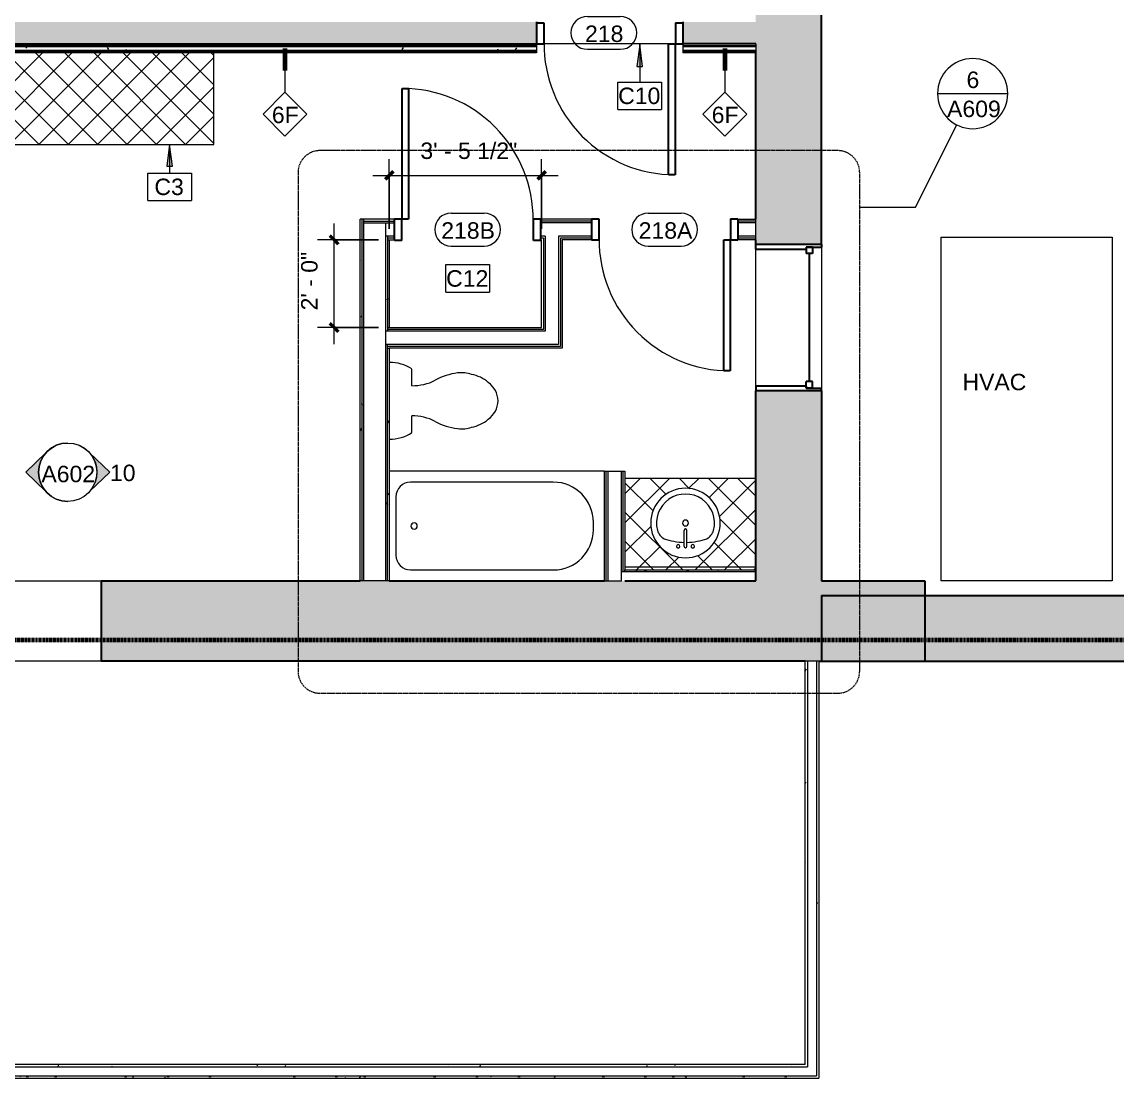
# Model space of a CAD drawing. Header units: inches. Extents: x -1176 to 1507, y -2587 to 978.
# Drawn here: x -972.7 to -673.2, y -1398.2 to -1109.3 of the extents above; entities that cross this region are included whole.
import ezdxf

# ---------------------------------------------------------------- set-up
doc = ezdxf.new("R2010")
doc.units = ezdxf.units.IN
doc.header["$MEASUREMENT"] = 0
doc.linetypes.add('Dash', pattern=[0.25, 0.125, -0.125])
doc.linetypes.add('Dash Dot 3_16_', pattern=[0.3125, 0.1875, -0.0625, 0, -0.0625])
for name, color, linetype, lineweight in [('A-ANNO-DIMS', 211, 'Continuous', 9), ('A-ANNO-DIMS-48', 211, 'Continuous', 9), ('A-ANNO-KEYN', 231, 'Continuous', 9), ('A-ANNO-MATC', 214, 'Dash', 140), ('A-ANNO-SYMB', 150, 'Continuous', 9), ('A-DETL', 90, 'Continuous', 9), ('A-DOOR', 31, 'Continuous', 18), ('A-DOOR-FRAM', 31, 'Continuous', 30), ('A-DOOR-IDEN', 31, 'Continuous', 9), ('A-FLOR', 192, 'Continuous', 18), ('A-GLAZ', 151, 'Continuous', 18), ('A-WALL', 113, 'Continuous', 18), ('A-WALL-IDEN', 211, 'Continuous', 9), ('A-WALL-PATT', 111, 'Continuous', 18), ('G-ANNO-SYMB', 111, 'Continuous', 9), ('G-ANNO-TEXT', 231, 'Continuous', 9), ('I-WALL', 2, 'Continuous', 18), ('P-SANR-FIXT', 6, 'Continuous', 9), ('Q-CASE', 31, 'Continuous', 9)]:
    doc.layers.add(name, color=color, linetype=linetype, lineweight=lineweight)
doc.styles.add('Arial', font='arial.ttf', dxfattribs={"height": 4.5})
doc.styles.add('Swis721 Lt BT', font='swissl.ttf', dxfattribs={"height": 4.5})
doc.dimstyles.new('OTJ_-_3_32__Linear__1_2__Tolerance_1', dxfattribs={"dimscale": 12, "dimtxt": 4.748918, "dimasz": 0.1875, "dimexe": 0.375, "dimexo": 0.25, "dimgap": 0.25, "dimtad": 1, "dimdec": 1, "dimrnd": 0.5, "dimzin": 3, "dimdsep": 46, "dimlunit": 4, "dimtxsty": 'Swis721 Lt BT', "dimblk1": 'OBLIQUE', "dimblk2": 'OBLIQUE', "dimsah": 1, "dimcen": 0.09, "dimdle": 0.375, "dimazin": 0, "dimtfac": 1, "dimtdec": 4, "dimtix": 1, "dimtmove": 0, "dimatfit": 3, "dimfxl": 1, "dimtvp": 1, "dimfrac": 2, "dimtolj": 1, "dimtzin": 0, "dimarcsym": 2})
pattern_1 = [(0, (0, 0), (15.36, 3.84), [0.634, -10.886, 0.634, -10.886, -61.44]), (0, (0, 0), (15.36, 3.84), [-23.04, 0.634, -22.406, 0.634, -10.886, -26.88]), (0, (0, 0), (15.36, 3.84), [-57.6, 0.634, -7.046, 0.634, -18.566]), (120, (5.76, 1.92), (-11.0055376, 11.38215), [0.634, -10.886, 0.634, -10.886, -61.44]), (120, (5.76, 1.92), (-11.0055376, 11.38215), [-23.04, 0.634, -22.406, 0.634, -10.886, -26.88]), (120, (5.76, 1.92), (-11.0055376, 11.38215), [-57.6, 0.634, -7.046, 0.634, -18.566]), (240, (7.68, 9.6), (-4.3544624, -15.22215), [0.634, -10.886, 0.634, -10.886, -61.44]), (240, (7.68, 9.6), (-4.3544624, -15.22215), [-23.04, 0.634, -22.406, 0.634, -10.886, -26.88]), (240, (7.68, 9.6), (-4.3544624, -15.22215), [-57.6, 0.634, -7.046, 0.634, -18.566])]

# ---------------------------------------------------------------- blocks, each defined once
blk = doc.blocks.new('Double Hung - balcony windows 3_ 4_-6827316-2nd Floor Construction')
at = {"layer": 'A-GLAZ', "color": 8, "lineweight": 30}
for p, q in [((-20, 9), (-19.25, 9)), ((-19.25, 4.75), (-19.25, 9)), ((19.25, 4.75), (19.25, 9)), ((20, 9), (19.25, 9)), ((-19.25, 6.5), (-19.25, 4.75)), ((-19.25, 6.5), (-17.5, 6.5)), ((-17.5, 6.5), (-17.5, 4.75)), ((17.5, 6.5), (17.5, 4.75)), ((19.25, 6.5), (17.5, 6.5)), ((19.25, 6.5), (19.25, 4.75)), ((-19.25, 4.75), (-17.5, 4.75)), ((-19.25, 4.75), (-18.75, 4.75)), ((-18.75, -9), (-18.75, 4.75)), ((-17.5, 5.625), (17.5, 5.625)), ((19.25, 4.75), (17.5, 4.75)), ((18.75, 4.75), (19.25, 4.75)), ((18.75, 4.75), (18.75, -9)), ((-18.75, -9), (-20, -9)), ((18.75, -9), (20, -9))]:
    blk.add_line(p, q, dxfattribs=at)
blk = doc.blocks.new('Tub-Rectangular-3D - Tub-Rectangular-3D-7042732-2nd Floor Construction')
at = {"layer": 'P-SANR-FIXT'}
for p, q in [((16.28, 41), (-42.54, 41)), ((2.28, 38), (-36.72, 38)), ((-40.72, 34), (-40.72, 18)), ((13.28, 25), (13.28, 27)), ((-36.72, 14), (2.28, 14))]:
    blk.add_line(p, q, dxfattribs=at)
for centre, radius, start, end in [((-36.72, 34), 4, 90, 180), ((2.28, 27), 11, 360, 90), ((-35.77, 26), 0.875, 90, 270), ((-35.77, 26), 0.875, 270, 90), ((2.28, 25), 11, 270, 0), ((-36.72, 18), 4, 180, 270)]:
    blk.add_arc(centre, radius, start, end, dxfattribs=at)
blk = doc.blocks.new('Desk47 - Desk-6998326-2nd Floor Construction')
at = {"layer": 'Q-CASE'}
h = blk.add_hatch(dxfattribs=at)
h.set_pattern_fill('FP_26', color=256, style=0, pattern_type=2)
h.set_pattern_definition([(45, (3238.745, 1581.566), (-4.006467, 4.006467), []), (135, (3238.745, 1581.566), (-4.006467, -4.006467), [])])
h.paths.add_polyline_path([(2256.4, 438.71), (2318.5, 438.71), (2318.5, 463.77), (2222.59, 463.77), (2222.59, 438.71)], flags=0)
for p, q in [((2222.59, 463.77), (2222.59, 438.71)), ((2318.5, 438.71), (2318.5, 463.77)), ((2222.59, 438.71), (2318.5, 438.71))]:
    blk.add_line(p, q, dxfattribs=at)
blk = doc.blocks.new('Single Flush - D2 3_ X 8_-8252885-2nd Floor Construction')
at = {"layer": 'A-DOOR', "lineweight": 30}
for p, q in [((16.15625, -2.8125), (17.90625, -2.8125)), ((16.15625, -38.625), (16.15625, -2.8125)), ((17.90625, -2.8125), (17.90625, -38.625)), ((17.90625, -38.625), (16.15625, -38.625))]:
    blk.add_line(p, q, dxfattribs=at)
at = {"layer": 'A-DOOR', "lineweight": 9}
blk.add_arc((17.90625, -2.8125), 35.8125, 179.5, 270, dxfattribs=at)
at = {"layer": 'A-DOOR-FRAM'}
for p, q in [((-20, 2.9375), (-20, -2.8125)), ((-20, 2.9375), (-18, 2.9375)), ((-18, 2.9375), (-18, -2.8125)), ((18.000004, 2.9375), (18.000004, -2.8125)), ((18.000004, 2.9375), (20.000004, 2.9375)), ((20.000004, 2.9375), (20.000004, -2.8125)), ((-20, -2.8125), (-18, -2.8125)), ((18.000004, -2.8125), (20.000004, -2.8125))]:
    blk.add_line(p, q, dxfattribs=at)
blk = doc.blocks.new('P-Toilet-Floor-3D - Floor Mount-V29-2nd Floor Construction')
at = {"layer": 'P-SANR-FIXT'}
for p, q in [((-8.7, -8.31), (-4.13, -8.31)), ((4.13, -8.31), (8.7, -8.31))]:
    blk.add_line(p, q, dxfattribs=at)
for centre, radius, start, end in [((0.69, -2.25), 11.19, 179.3948, 212.8527), ((-0.69, -2.25), 11.19, 327.1473, 0.6052), ((-17.85, -8.46), 13.72, 332.9997, 0.6089), ((17.85, -8.46), 13.72, 179.3911, 207.0003), ((9.41, -22.94), 17.16, 151.2397, 172.7867), ((-9.41, -22.94), 17.16, 7.2133, 28.7603), ((0.88, -21.86), 8.56, 172.7867, 198.8936), ((-0.88, -21.86), 8.56, 341.1064, 7.2133), ((2.68, -22.72), 10.08, 190.9157, 219.9319), ((-2.68, -22.72), 10.08, 320.0681, 349.0843), ((0.18, -25.42), 6.45, 215.8378, 268.4031), ((-0.18, -25.42), 6.45, 271.5969, 324.1622)]:
    blk.add_arc(centre, radius, start, end, dxfattribs=at)
blk = doc.blocks.new('Vanity Counter Top w Round Sink Hole - 24_ Depth-8439851-2nd Floor Construction')
at = {"layer": 'Q-CASE'}
h = blk.add_hatch(dxfattribs=at)
h.set_pattern_fill('FP_32', color=256, style=0, pattern_type=2)
h.set_pattern_definition([(225, (-824.306, -1259.185), (4.006467, -4.006467), []), (315, (-824.306, -1259.185), (4.006467, 4.006467), [])])
h.paths.add_polyline_path([(-16.49, 0), (-52.26, 0), (-52.26, -25), (-16.49, -25), (-16.49, -3.56)], flags=0)
h.paths.add_polyline_path([(-33.03, -3.32), (-30.91, -3.56), (-28.9, -4.26), (-27.1, -5.39), (-25.6, -6.89), (-24.47, -8.7), (-23.76, -10.7), (-23.53, -12.82), (-23.76, -14.93), (-24.47, -16.94), (-25.6, -18.74), (-27.1, -20.24), (-28.9, -21.38), (-30.91, -22.08), (-33.03, -22.32), (-35.14, -22.08), (-37.15, -21.38), (-38.95, -20.24), (-40.45, -18.74), (-41.59, -16.94), (-42.29, -14.93), (-42.53, -12.82), (-42.29, -10.7), (-41.59, -8.7), (-40.45, -6.89), (-38.95, -5.39), (-37.15, -4.26), (-35.14, -3.56)], flags=0)
for p, q in [((-52.26, -0.75), (-16.49, -0.75)), ((-52.26, -25), (-16.49, -25))]:
    blk.add_line(p, q, dxfattribs=at)
blk = doc.blocks.new('Sink Vanity-Round - 19_ x 19_-6996918-2nd Floor Construction')
at = {"layer": 'P-SANR-FIXT'}
for p, q in [((3.43, -9.73), (3.43, -5.36)), ((4.18, -9.73), (4.18, -5.36))]:
    blk.add_line(p, q, dxfattribs=at)
for centre, radius, start, end in [((3.81, -3.35), 9.5, 90, 270), ((3.81, -3.35), 9.5, 270, 90), ((3.81, -3.35), 7.93, 345.3071, 194.6929), ((3.81, -3.35), 0.812, 0, 180), ((0.05, -4.11), 4.12, 197.8096, 239.2073), ((3.81, -3.35), 0.812, 180, 0), ((3.81, -5.36), 0.375, 0, 180), ((7.56, -4.11), 4.12, 300.7927, 342.1904), ((3.81, 9.17), 17.81, 250.7914, 268.7933), ((3.81, 9.17), 17.81, 271.2067, 289.2086), ((1.81, -9.73), 0.5, 0, 180), ((1.81, -9.73), 0.5, 180, 0), ((3.81, -9.73), 0.375, 180, 0), ((5.81, -9.73), 0.5, 0, 180), ((5.81, -9.73), 0.5, 180, 0)]:
    blk.add_arc(centre, radius, start, end, dxfattribs=at)
blk = doc.blocks.new('Single Flush - D2 3_ X 8_-8249763-2nd Floor Construction')
at = {"layer": 'A-DOOR', "lineweight": 30}
for p, q in [((16.15625, -3), (17.90625, -3)), ((16.15625, -38.8125), (16.15625, -3)), ((17.90625, -3), (17.90625, -38.8125)), ((17.90625, -38.8125), (16.15625, -38.8125))]:
    blk.add_line(p, q, dxfattribs=at)
at = {"layer": 'A-DOOR', "lineweight": 9}
blk.add_arc((17.90625, -3), 35.8125, 179.5, 270, dxfattribs=at)
at = {"layer": 'A-DOOR-FRAM'}
for p, q in [((-20, 2.75), (-20, -3)), ((-20, 2.75), (-18, 2.75)), ((-18, 2.75), (-18, -3)), ((18.000004, 2.75), (18.000004, -3)), ((18.000004, 2.75), (20.000004, 2.75)), ((20.000004, 2.75), (20.000004, -3)), ((-20, -3), (-18, -3)), ((18.000004, -3), (20.000004, -3))]:
    blk.add_line(p, q, dxfattribs=at)
blk = doc.blocks.new('Door Tag - Door Tag-41184-2nd Floor Construction')
at = {"layer": 'A-DOOR-IDEN'}
for p, q in [((-0.09375, 0.09375), (0.09375, 0.09375)), ((-0.09375, -0.09375), (0.09375, -0.09375))]:
    blk.add_line(p, q, dxfattribs=at)
for centre, start, end in [((-0.09375, 0), 90, 270), ((0.09375, 0), 270, 90)]:
    blk.add_arc(centre, 0.09375, start, end, dxfattribs=at)
blk = doc.blocks.new('DIMBLOCK72-2nd Floor Construction')
at = {"layer": 'A-ANNO-DIMS-48'}
for p, q in [((-872.25, -1165.93), (-872.25, -1146.8)), ((-830.62, -1165.93), (-830.62, -1146.8)), ((-876.75, -1151.3), (-826.12, -1151.3)), ((-872.25, -1151.3), (-872.25, -1165.93)), ((-830.62, -1151.3), (-830.62, -1165.93))]:
    blk.add_line(p, q, dxfattribs=at)
at = {"layer": 'A-ANNO-DIMS-48', "lineweight": 50}
for p, q in [((-872.25, -1151.3), (-873.37, -1152.42)), ((-872.25, -1151.3), (-871.12, -1150.17)), ((-830.62, -1151.3), (-831.74, -1152.42)), ((-830.62, -1151.3), (-829.49, -1150.17))]:
    blk.add_line(p, q, dxfattribs=at)
at = {"layer": 'A-ANNO-DIMS-48', "color": 0, "insert": (-863.76, -1142.29), "char_height": 4.5, "width": 29.579, "attachment_point": 1, "line_spacing_factor": 1.005062, "style": 'Swis721 Lt BT'}
blk.add_mtext('3\' - 5 1/2"', dxfattribs=at)
blk = doc.blocks.new('_Oblique')
at = {"color": 0, "linetype": 'ByBlock', "lineweight": -2}
blk.add_line((-0.5, -0.5), (0.5, 0.5), dxfattribs=at)
blk = doc.blocks.new('DIMBLOCK73-2nd Floor Construction')
at = {"layer": 'A-ANNO-DIMS-48'}
for p, q in [((-887.37, -1197.43), (-887.37, -1164.43)), ((-875.25, -1168.93), (-891.87, -1168.93)), ((-887.37, -1168.93), (-875.25, -1168.93)), ((-875.25, -1192.93), (-891.87, -1192.93)), ((-887.37, -1192.93), (-875.25, -1192.93))]:
    blk.add_line(p, q, dxfattribs=at)
at = {"layer": 'A-ANNO-DIMS-48', "lineweight": 50}
for p, q in [((-887.37, -1168.93), (-888.49, -1167.8)), ((-887.37, -1168.93), (-886.24, -1170.05)), ((-887.37, -1192.93), (-888.49, -1191.8)), ((-887.37, -1192.93), (-886.24, -1194.05))]:
    blk.add_line(p, q, dxfattribs=at)
at = {"layer": 'A-ANNO-DIMS-48', "color": 0, "insert": (-896.38, -1188.2), "char_height": 4.5, "width": 17.4579, "attachment_point": 1, "rotation": 90, "line_spacing_factor": 1.005062, "style": 'Swis721 Lt BT'}
blk.add_mtext('2\' - 0"', dxfattribs=at)
blk = doc.blocks.new('Floor Plan - Callout Head-3511279-2nd Floor Construction')
at = {"layer": 'A-ANNO-SYMB'}
blk.add_line((-0.2, 0), (0.2, 0), dxfattribs=at)
for start, end in [(360, 180), (180, 360)]:
    blk.add_arc((0, 0), 0.2, start, end, dxfattribs=at)
blk = doc.blocks.new('Keynote Tag - Keynote Number - Boxed-135510-2nd Floor Construction')
at = {"layer": 'A-ANNO-KEYN'}
for p, q in [((-0.125, -0.0792), (-0.125, 0.0781)), ((-0.125, 0.0781), (0.125, 0.0781)), ((0.125, 0.0781), (0.125, -0.0792)), ((-0.125, -0.0792), (0.125, -0.0792))]:
    blk.add_line(p, q, dxfattribs=at)
blk = doc.blocks.new('Wall Tag - 1_4_-62626-2nd Floor Construction')
at = {"layer": 'A-WALL-IDEN'}
for p, q in [((-0.125, 0), (0, 0.125)), ((0, 0.125), (0.125, 0)), ((-0.125, 0), (0, -0.125)), ((0, -0.125), (0.125, 0))]:
    blk.add_line(p, q, dxfattribs=at)
blk = doc.blocks.new('Elevation - Filled Arrow 2-347888-2nd Floor Construction')
at = {"layer": 'G-ANNO-SYMB'}
blk.add_circle((0, 0), 0.1664, dxfattribs=at)
blk = doc.blocks.new('Elevation - Filled Arrow-151867-2nd Floor Construction')
at = {"layer": 'G-ANNO-SYMB'}
h = blk.add_hatch(color=256, dxfattribs=at)
edge = h.paths.add_edge_path(flags=0)
edge.add_line((0, 0.2393), (0.1103, 0.1247))
edge.add_arc((-0.0002, -0.0002), 0.1667, 48.49802, 130.55707)
edge.add_line((-0.1085, 0.1265), (0, 0.2393))
for p, q in [((0, 0.2393), (-0.1085, 0.1265)), ((-0.1084, 0.1266), (0, 0.2393)), ((0, 0.2393), (-0.1084, 0.1266)), ((0, 0.2393), (0.11, 0.1249)), ((0.1103, 0.1247), (0, 0.2393))]:
    blk.add_line(p, q, dxfattribs=at)
blk.add_arc((-0.0002, -0.0002), 0.1667, 48.49802, 130.55707, dxfattribs=at)
blk.add_ellipse((-0.0002, -0.0001), major_axis=(-0.1667, 0), ratio=0.999376, start_param=3.141593, end_param=6.283185, dxfattribs=at)

msp = doc.modelspace()

# ---------------------------------------------------------------- hatches: boundary and pattern name
at = {"layer": 'A-ANNO-KEYN'}
for points in [[(-803.79, -1115.48), (-804.58, -1121.48), (-803, -1121.48)], [(-932.33, -1142.79), (-933.12, -1148.79), (-931.54, -1148.79)]]:
    msp.add_hatch(color=256, dxfattribs=at).paths.add_polyline_path(points, flags=0)
at = {"layer": 'A-WALL-PATT'}
h = msp.add_hatch(color=250, dxfattribs=at)
h.paths.add_polyline_path([(-754.04, -1262.19), (-754.04, -1210.19), (-772.04, -1210.19), (-772.04, -1262.19)], flags=0)
h.paths.add_polyline_path([(-754.04, -1170.19), (-754.04, -1093.3), (-772.04, -1093.3), (-772.04, -1170.19)], flags=0)
h.paths.add_polyline_path([(-754.04, -1053.19), (-754.04, -1004.19), (-772.04, -1004.19), (-772.04, -1053.19)], flags=0)
h.paths.add_polyline_path([(-757.26, -962.19), (-754.04, -962.19), (-754.04, -860.19), (-772.04, -860.19), (-772.04, -962.19)], flags=0)
h.paths.add_polyline_path([(-772.04, -818.19), (-754.04, -818.19), (-754.04, -716.19), (-772.04, -716.19), (-772.04, -796.22)], flags=0)
h.paths.add_polyline_path([(-754.04, -674.19), (-754.04, -572.19), (-772.04, -572.19), (-772.04, -674.19)], flags=0)
h.paths.add_polyline_path([(-772.04, -530.19), (-754.04, -530.19), (-754.04, -428.19), (-772.04, -428.19), (-772.04, -498.56)], flags=0)
h.paths.add_polyline_path([(-754.04, -386.19), (-754.04, -278.19), (-772.04, -278.19), (-772.04, -386.19), (-757.26, -386.19)], flags=0)
h.paths.add_polyline_path([(-772.04, -236.19), (-754.04, -236.19), (-754.04, -122.5), (-772.04, -122.5), (-772.04, -224.7)], flags=0)
h.paths.add_polyline_path([(-754.04, -80.5), (-754.04, 16.25), (-772.04, 16.25), (-772.03, -80.5)], flags=0)
h = msp.add_hatch(color=250, dxfattribs=at)
h.paths.add_polyline_path([(-792.04, -1115.3), (-772.04, -1115.3), (-772.04, -1109.3), (-792.04, -1109.3), (-792.04, -1110.82)], flags=0)
h.paths.add_polyline_path([(-913.09, -1115.3), (-832.04, -1115.3), (-832.04, -1109.3), (-1017.06, -1109.3), (-1017.06, -1115.3), (-982.35, -1115.3)], flags=0)
at = {"layer": 'A-WALL-PATT', "lineweight": 9}
h = msp.add_hatch(dxfattribs=at)
h.set_pattern_fill('FP_19', color=256, style=0, pattern_type=2)
h.set_pattern_definition(pattern_1)
h.paths.add_polyline_path([(-832.04, -1115.8), (-832.04, -1115.3), (-1017.06, -1115.3), (-1017.06, -1115.8), (-843.83, -1115.8)], flags=0)
h = msp.add_hatch(dxfattribs=at)
h.set_pattern_fill('FP_19', color=256, style=0, pattern_type=2)
h.set_pattern_definition(pattern_1)
h.paths.add_polyline_path([(-843.83, -1117.05), (-832.04, -1117.05), (-832.04, -1116.05), (-1017.06, -1116.05), (-1017.06, -1117.05), (-878.46, -1117.05)], flags=0)
h = msp.add_hatch(dxfattribs=at)
h.set_pattern_fill('FP_19', color=256, style=0, pattern_type=2)
h.set_pattern_definition(pattern_1)
h.paths.add_polyline_path([(-792.04, -1117.05), (-772.04, -1117.05), (-772.04, -1116.05), (-792.04, -1116.05)], flags=0)
h = msp.add_hatch(dxfattribs=at)
h.set_pattern_fill('FP_19', color=256, style=0, pattern_type=2)
h.set_pattern_definition(pattern_1)
h.paths.add_polyline_path([(-832.04, -1117.8), (-832.04, -1117.3), (-1017.06, -1117.3), (-1017.06, -1117.8), (-843.83, -1117.8)], flags=0)
h = msp.add_hatch(dxfattribs=at)
h.set_pattern_fill('FP_19', color=256, style=0, pattern_type=2)
h.set_pattern_definition(pattern_1)
h.paths.add_polyline_path([(-774.57, -1117.8), (-772.04, -1117.8), (-772.04, -1117.3), (-792.04, -1117.3), (-792.04, -1117.8)], flags=0)
h = msp.add_hatch(dxfattribs=at)
h.set_pattern_fill('FP_19', color=256, style=0, pattern_type=2)
h.set_pattern_definition(pattern_1)
h.paths.add_polyline_path([(-879.75, -1262.19), (-879.75, -1163.3), (-880.25, -1163.3), (-880.25, -1262.19)], flags=0)
h = msp.add_hatch(dxfattribs=at)
h.set_pattern_fill('FP_19', color=256, style=0, pattern_type=2)
h.set_pattern_definition(pattern_1)
h.paths.add_polyline_path([(-879.25, -1262.19), (-879.25, -1163.3), (-879.75, -1163.3), (-879.75, -1262.19)], flags=0)
h = msp.add_hatch(dxfattribs=at)
h.set_pattern_fill('FP_19', color=256, style=0, pattern_type=2)
h.set_pattern_definition(pattern_1)
h.paths.add_polyline_path([(-872.75, -1262.19), (-872.75, -1197.55), (-873.25, -1197.55), (-873.25, -1262.19)], flags=0)
h.paths.add_polyline_path([(-873.25, -1193.93), (-872.75, -1193.93), (-872.75, -1167.93), (-873.25, -1167.93), (-873.25, -1172.05)], flags=0)
h = msp.add_hatch(dxfattribs=at)
h.set_pattern_fill('FP_19', color=256, style=0, pattern_type=2)
h.set_pattern_definition(pattern_1)
h.paths.add_polyline_path([(-872.25, -1262.19), (-872.25, -1198.55), (-872.75, -1198.55), (-872.75, -1262.19)], flags=0)
h.paths.add_polyline_path([(-872.25, -1192.93), (-872.25, -1168.93), (-872.75, -1168.93), (-872.75, -1192.93)], flags=0)
h = msp.add_hatch(dxfattribs=at)
h.set_pattern_fill('FP_19', color=256, style=0, pattern_type=2)
h.set_pattern_definition(pattern_1)
h.paths.add_polyline_path([(-772.04, -1259.69), (-772.04, -1259.19), (-807.81, -1259.19), (-807.81, -1259.69), (-774.57, -1259.69)], flags=0)
at = {"layer": 'A-WALL-PATT'}
for points in [[(-951.06, -1275.19), (-725.8, -1275.19), (-725.8, -1262.19), (-951.06, -1262.19)], [(-651.68, -1284.19), (-589.14, -1284.19), (-589.14, -1266.19), (-642.33, -1266.19), (-642.33, -1275.19), (-754.04, -1275.19), (-754.04, -1284.19), (-657.68, -1284.19)], [(-705.32, -1275.19), (-642.33, -1275.19), (-642.33, -1266.19), (-754.04, -1266.19), (-754.04, -1275.19)], [(-754.04, -1284.19), (-725.8, -1284.19), (-725.8, -1275.19), (-951.06, -1275.19), (-951.06, -1284.19), (-754.81, -1284.19)]]:
    msp.add_hatch(color=250, dxfattribs=at).paths.add_polyline_path(points, flags=0)
at = {"layer": 'A-WALL-PATT', "lineweight": 9}
h = msp.add_hatch(dxfattribs=at)
h.set_pattern_fill('FP_6', color=256, style=0, pattern_type=2)
h.set_pattern_definition(pattern_1)
h.paths.add_polyline_path([(-758.56, -1394.44), (-757.93, -1394.44), (-757.93, -1284.19), (-758.56, -1284.19), (-758.56, -1355.73)], flags=0)
h = msp.add_hatch(dxfattribs=at)
h.set_pattern_fill('FP_6', color=256, style=0, pattern_type=2)
h.set_pattern_definition(pattern_1)
h.paths.add_polyline_path([(-754.81, -1397.56), (-754.81, -1284.19), (-755.43, -1284.19), (-755.43, -1397.56)], flags=0)
h = msp.add_hatch(dxfattribs=at)
h.set_pattern_fill('FP_6', color=256, style=0, pattern_type=2)
h.set_pattern_definition(pattern_1)
h.paths.add_polyline_path([(-757.93, -1395.06), (-757.93, -1394.44), (-1015.06, -1394.44), (-1015.06, -1395.06), (-843.83, -1395.06)], flags=0)
h = msp.add_hatch(dxfattribs=at)
h.set_pattern_fill('FP_6', color=256, style=0, pattern_type=2)
h.set_pattern_definition(pattern_1)
h.paths.add_polyline_path([(-754.81, -1398.19), (-754.81, -1397.56), (-1015.06, -1397.56), (-1015.06, -1398.19), (-843.83, -1398.19)], flags=0)

# ---------------------------------------------------------------- linework, layer by layer
at = {"layer": 'A-ANNO-KEYN'}
for p, q in [((-803.79, -1115.48), (-804.58, -1121.48)), ((-803, -1121.48), (-803.79, -1115.48)), ((-803.79, -1115.48), (-803.79, -1125.75)), ((-804.58, -1121.48), (-803, -1121.48)), ((-932.33, -1142.79), (-933.12, -1148.79)), ((-931.54, -1148.79), (-932.33, -1142.79)), ((-932.33, -1142.79), (-932.33, -1147.07)), ((-933.12, -1148.79), (-931.54, -1148.79)), ((-932.33, -1147.07), (-932.33, -1150.64))]:
    msp.add_line(p, q, dxfattribs=at)
at = {"layer": 'A-ANNO-MATC'}
msp.add_line((-1061.04, -1278.34), (-515.04, -1278.34), dxfattribs=at)
at = {"layer": 'A-ANNO-SYMB'}
for p, q in [((-728.33, -1159.93), (-717.05, -1137.49)), ((-743.64, -1159.93), (-728.33, -1159.93))]:
    msp.add_line(p, q, dxfattribs=at)
at = {"layer": 'A-ANNO-SYMB', "linetype": 'Dash Dot 3_16_'}
for p, q in [((-749.64, -1144.5), (-891.22, -1144.5)), ((-897.22, -1150.5), (-897.22, -1286.92)), ((-743.64, -1286.92), (-743.64, -1150.5)), ((-891.22, -1292.92), (-749.64, -1292.92))]:
    msp.add_line(p, q, dxfattribs=at)
for centre, start, end in [((-891.22, -1150.5), 90, 180), ((-749.64, -1150.5), 0, 90), ((-891.22, -1286.92), 180, 270), ((-749.64, -1286.92), 270, 0)]:
    msp.add_arc(centre, 6, start, end, dxfattribs=at)
at = {"layer": 'A-DETL'}
for p, q in [((-721.39, -1168.19), (-674.64, -1168.19)), ((-721.39, -1262.19), (-721.39, -1168.19)), ((-674.64, -1168.19), (-674.64, -1262.19)), ((-674.64, -1262.19), (-721.39, -1262.19))]:
    msp.add_line(p, q, dxfattribs=at)
at = {"layer": 'A-FLOR'}
msp.add_line((-988.06, -1262.19), (-951.06, -1262.19), dxfattribs=at)
at = {"layer": 'A-WALL', "color": 8, "lineweight": 30}
for p, q in [((-754.04, -1170.19), (-754.04, -1093.3)), ((-832.04, -1109.3), (-832.04, -1115.3)), ((-792.04, -1109.3), (-792.04, -1115.3)), ((-1017.06, -1115.3), (-832.04, -1115.3)), ((-772.04, -1115.3), (-792.04, -1115.3)), ((-772.04, -1163.3), (-772.04, -1117.8)), ((-772.04, -1170.19), (-772.04, -1168.93)), ((-754.04, -1170.19), (-772.04, -1170.19)), ((-754.04, -1210.19), (-772.04, -1210.19)), ((-772.04, -1262.19), (-772.04, -1210.19)), ((-754.04, -1210.19), (-754.04, -1262.19)), ((-951.06, -1262.19), (-880.25, -1262.19)), ((-951.06, -1262.19), (-951.06, -1284.19)), ((-872.25, -1262.19), (-813.44, -1262.19)), ((-807.81, -1262.19), (-772.04, -1262.19)), ((-754.04, -1262.19), (-725.8, -1262.19)), ((-725.8, -1262.19), (-725.8, -1284.19)), ((-754.04, -1266.19), (-754.04, -1284.19)), ((-754.04, -1266.19), (-589.14, -1266.19)), ((-758.56, -1284.19), (-951.06, -1284.19)), ((-754.81, -1284.19), (-657.68, -1284.19))]:
    msp.add_line(p, q, dxfattribs=at)
at = {"layer": 'A-WALL'}
for p, q in [((-1017.06, -1115.8), (-832.04, -1115.8)), ((-1017.06, -1116.05), (-832.04, -1116.05)), ((-792.04, -1115.8), (-772.04, -1115.8)), ((-792.04, -1116.05), (-772.04, -1116.05)), ((-772.04, -1115.3), (-772.04, -1117.8)), ((-1017.06, -1117.05), (-832.04, -1117.05)), ((-1017.06, -1117.3), (-832.04, -1117.3)), ((-792.04, -1117.05), (-772.04, -1117.05)), ((-792.04, -1117.3), (-772.04, -1117.3)), ((-879.75, -1163.3), (-879.75, -1262.19)), ((-879.25, -1262.19), (-879.25, -1163.3)), ((-879.25, -1163.8), (-870.84, -1163.8)), ((-879.25, -1164.3), (-870.84, -1164.3)), ((-873.25, -1262.19), (-873.25, -1164.3)), ((-816.98, -1163.8), (-830.84, -1163.8)), ((-816.98, -1164.3), (-830.84, -1164.3)), ((-772.04, -1163.8), (-776.98, -1163.8)), ((-772.04, -1164.3), (-776.98, -1164.3)), ((-772.04, -1168.93), (-772.04, -1163.3)), ((-870.84, -1167.93), (-873.25, -1167.93)), ((-872.75, -1167.93), (-872.75, -1193.93)), ((-829.62, -1167.93), (-830.84, -1167.93)), ((-829.62, -1167.93), (-829.62, -1193.93)), ((-816.98, -1167.93), (-825.99, -1167.93)), ((-825.99, -1167.93), (-825.99, -1197.55)), ((-772.04, -1167.93), (-776.98, -1167.93)), ((-870.84, -1168.43), (-872.75, -1168.43)), ((-872.75, -1168.93), (-872.25, -1168.93)), ((-830.12, -1168.43), (-830.84, -1168.43)), ((-830.12, -1168.43), (-830.12, -1193.43)), ((-816.98, -1168.43), (-825.49, -1168.43)), ((-825.49, -1168.43), (-825.49, -1198.05)), ((-772.04, -1168.43), (-776.98, -1168.43)), ((-829.62, -1193.93), (-873.25, -1193.93)), ((-872.75, -1192.93), (-872.25, -1192.93)), ((-830.12, -1193.43), (-872.75, -1193.43)), ((-825.99, -1197.55), (-873.25, -1197.55)), ((-872.75, -1262.19), (-872.75, -1197.55)), ((-825.49, -1198.05), (-872.75, -1198.05)), ((-872.75, -1198.55), (-872.25, -1198.55)), ((-812.94, -1262.19), (-812.94, -1232.19)), ((-812.44, -1262.19), (-812.44, -1232.19)), ((-808.81, -1262.19), (-808.81, -1232.19)), ((-808.31, -1259.69), (-808.31, -1232.19)), ((-772.04, -1259.69), (-808.81, -1259.69)), ((-807.81, -1259.69), (-807.81, -1259.19)), ((-872.25, -1262.19), (-880.25, -1262.19)), ((-813.44, -1262.19), (-808.81, -1262.19)), ((-754.81, -1284.19), (-758.56, -1284.19)), ((-757.93, -1284.19), (-757.93, -1395.06)), ((-755.43, -1284.19), (-755.43, -1397.56)), ((-1015.06, -1395.06), (-757.93, -1395.06)), ((-1015.06, -1397.56), (-755.43, -1397.56))]:
    msp.add_line(p, q, dxfattribs=at)
at = {"layer": 'A-WALL', "lineweight": 9}
for p, q in [((-792.04, -1115.3), (-832.04, -1115.3)), ((-772.04, -1210.19), (-772.04, -1170.19)), ((-754.04, -1170.19), (-754.04, -1210.19)), ((-951.06, -1284.19), (-983.38, -1284.19))]:
    msp.add_line(p, q, dxfattribs=at)
at = {"layer": 'A-WALL-IDEN', "lineweight": 90}
for p, q in [((-900.78, -1116.55), (-900.78, -1122.55)), ((-780.52, -1116.55), (-780.52, -1122.55))]:
    msp.add_line(p, q, dxfattribs=at)
at = {"layer": 'A-WALL-IDEN'}
for p, q in [((-900.78, -1116.55), (-900.78, -1128.55)), ((-780.52, -1116.55), (-780.52, -1128.55))]:
    msp.add_line(p, q, dxfattribs=at)
at = {"layer": 'I-WALL'}
for p, q in [((-832.04, -1115.3), (-832.04, -1117.8)), ((-792.04, -1115.3), (-792.04, -1117.8)), ((-832.04, -1117.8), (-1017.06, -1117.8)), ((-772.04, -1117.8), (-792.04, -1117.8)), ((-880.25, -1262.19), (-880.25, -1163.3)), ((-870.84, -1163.3), (-880.25, -1163.3)), ((-870.84, -1168.93), (-870.84, -1163.3)), ((-816.98, -1163.3), (-830.84, -1163.3)), ((-830.84, -1168.93), (-830.84, -1163.3)), ((-816.98, -1168.93), (-816.98, -1163.3)), ((-776.98, -1163.3), (-772.04, -1163.3)), ((-776.98, -1168.93), (-776.98, -1163.3)), ((-872.25, -1168.93), (-872.25, -1192.93)), ((-872.25, -1168.93), (-870.84, -1168.93)), ((-830.62, -1168.93), (-830.84, -1168.93)), ((-830.62, -1192.93), (-830.62, -1168.93)), ((-816.98, -1168.93), (-824.99, -1168.93)), ((-824.99, -1168.93), (-824.99, -1198.55)), ((-772.04, -1168.93), (-776.98, -1168.93)), ((-872.25, -1192.93), (-830.62, -1192.93)), ((-872.25, -1198.55), (-872.25, -1262.19)), ((-824.99, -1198.55), (-872.25, -1198.55)), ((-813.44, -1262.19), (-813.44, -1232.19)), ((-813.44, -1232.19), (-807.81, -1232.19)), ((-807.81, -1232.19), (-807.81, -1259.19)), ((-807.81, -1259.19), (-772.04, -1259.19)), ((-758.56, -1394.44), (-758.56, -1284.19)), ((-754.81, -1284.19), (-754.81, -1398.19)), ((-758.56, -1394.44), (-1015.06, -1394.44)), ((-1015.06, -1398.19), (-754.81, -1398.19))]:
    msp.add_line(p, q, dxfattribs=at)

# ---------------------------------------------------------------- block references
at = {"layer": 'A-ANNO-KEYN', "xscale": 47.99999999999997, "yscale": 47.99999999999997, "zscale": 47.99999999999997}
for p in [(-803.79, -1129.5), (-932.33, -1154.39), (-850.82, -1179.44)]:
    msp.add_blockref('Keynote Tag - Keynote Number - Boxed-135510-2nd Floor Construction', p, dxfattribs=at)
at = {"layer": 'A-ANNO-SYMB', "xscale": 47.99999999999997, "yscale": 47.99999999999997, "zscale": 47.99999999999997}
msp.add_blockref('Floor Plan - Callout Head-3511279-2nd Floor Construction', (-712.74, -1128.91), dxfattribs=at)
at = {"layer": 'A-DOOR'}
for name, p in [('Single Flush - D2 3_ X 8_-8249763-2nd Floor Construction', (-812.04, -1112.3)), ('Single Flush - D2 3_ X 8_-8252885-2nd Floor Construction', (-796.98, -1166.11))]:
    msp.add_blockref(name, p, dxfattribs=at)
at = {"layer": 'A-DOOR', "rotation": 180}
msp.add_blockref('Single Flush - D2 3_ X 8_-8252885-2nd Floor Construction', (-850.84, -1166.11), dxfattribs=at)
at = {"layer": 'A-DOOR-IDEN', "xscale": 47.99999999999997, "yscale": 47.99999999999997, "zscale": 47.99999999999997}
for p in [(-813.59, -1112.3), (-850.84, -1166.11), (-796.98, -1166.11)]:
    msp.add_blockref('Door Tag - Door Tag-41184-2nd Floor Construction', p, dxfattribs=at)
at = {"layer": 'A-GLAZ', "rotation": 269.9999999999999}
msp.add_blockref('Double Hung - balcony windows 3_ 4_-6827316-2nd Floor Construction', (-763.04, -1190.19), dxfattribs=at)
at = {"layer": 'A-WALL-IDEN', "xscale": 47.99999999999997, "yscale": 47.99999999999997, "zscale": 47.99999999999997}
for p in [(-900.78, -1134.55), (-780.52, -1134.55)]:
    msp.add_blockref('Wall Tag - 1_4_-62626-2nd Floor Construction', p, dxfattribs=at)
at = {"layer": 'G-ANNO-SYMB', "xscale": 47.99999999999997, "yscale": 47.99999999999997, "zscale": 47.99999999999997, "rotation": 89.99999999999942}
msp.add_blockref('Elevation - Filled Arrow-151867-2nd Floor Construction', (-960.2, -1232.47), dxfattribs=at)
at = {"layer": 'G-ANNO-SYMB', "xscale": 47.99999999999997, "yscale": 47.99999999999997, "zscale": 47.99999999999997}
msp.add_blockref('Elevation - Filled Arrow 2-347888-2nd Floor Construction', (-960.2, -1232.47), dxfattribs=at)
at = {"layer": 'G-ANNO-SYMB', "extrusion": (0, 0, -1), "xscale": 47.99999999999997, "yscale": 47.99999999999997, "zscale": 47.99999999999997, "rotation": 90.00000000000038}
msp.add_blockref('Elevation - Filled Arrow-151867-2nd Floor Construction', (960.2, -1232.47), dxfattribs=at)
at = {"layer": 'P-SANR-FIXT', "rotation": 89.9999999999999}
msp.add_blockref('P-Toilet-Floor-3D - Floor Mount-V29-2nd Floor Construction', (-874.38, -1212.94), dxfattribs=at)
at = {"layer": 'P-SANR-FIXT'}
for name, p in [('Tub-Rectangular-3D - Tub-Rectangular-3D-7042732-2nd Floor Construction', (-829.71, -1273.19)), ('Sink Vanity-Round - 19_ x 19_-6996918-2nd Floor Construction', (-795.08, -1243.01))]:
    msp.add_blockref(name, p, dxfattribs=at)
at = {"layer": 'Q-CASE'}
msp.add_blockref('Desk47 - Desk-6998326-2nd Floor Construction', (-3238.75, -1581.57), dxfattribs=at)
at = {"layer": 'Q-CASE', "rotation": 180}
msp.add_blockref('Vanity Counter Top w Round Sink Hole - 24_ Depth-8439851-2nd Floor Construction', (-824.31, -1259.19), dxfattribs=at)

# ---------------------------------------------------------------- texts
at = {"layer": 'A-ANNO-KEYN', "char_height": 4.5, "attachment_point": 1, "style": 'Arial'}
for s, insert, width in [('C10', (-809.68, -1127.27), 14.0895), ('C3', (-936.48, -1152.17), 9.8475), ('C12', (-856.71, -1177.22), 14.0895)]:
    msp.add_mtext(s, dxfattribs=dict(at, insert=insert, width=width))
at = {"layer": 'A-ANNO-SYMB', "char_height": 4.5, "attachment_point": 1, "style": 'Swis721 Lt BT'}
for s, insert, width in [('6', (-714.42, -1122.89), 4.0905), ('A609', (-719.74, -1130.84), 16.968)]:
    msp.add_mtext(s, dxfattribs=dict(at, insert=insert, width=width))
at = {"layer": 'A-DOOR-IDEN', "char_height": 4.5, "attachment_point": 1, "style": 'Swis721 Lt BT'}
for s, insert, width in [('218', (-818.74, -1110.29), 12.2715), ('218B', (-858.05, -1164.1), 17.271), ('218A', (-804.07, -1164.1), 16.968)]:
    msp.add_mtext(s, dxfattribs=dict(at, insert=insert, width=width))
at = {"layer": 'A-WALL-IDEN', "char_height": 4.5, "width": 8.484, "attachment_point": 1, "style": 'Swis721 Lt BT'}
for insert in [(-904.36, -1132.49), (-784.1, -1132.49)]:
    msp.add_mtext('6F', dxfattribs=dict(at, insert=insert))
at = {"layer": 'G-ANNO-SYMB', "char_height": 4.5, "attachment_point": 1}
for s, insert, width, style in [('A602', (-967.38, -1230.7), 17.877, 'Arial'), ('10', (-948.64, -1230.4), 8.181, 'Swis721 Lt BT')]:
    msp.add_mtext(s, dxfattribs=dict(at, insert=insert, width=width, style=style))
at = {"layer": 'G-ANNO-TEXT', "color": 7, "insert": (-715.53, -1205.54), "char_height": 4.5, "width": 19.8465, "attachment_point": 1, "style": 'Swis721 Lt BT'}
msp.add_mtext('HVAC', dxfattribs=at)

# ---------------------------------------------------------------- dimensions: what is measured, and where the dimension line sits
at = {"layer": 'A-ANNO-DIMS'}
dim = msp.add_linear_dim(base=(-830.62, -1151.3), p1=(-872.25, -1168.93), p2=(-830.62, -1168.93), dimstyle='OTJ_-_3_32__Linear__1_2__Tolerance_1', override={"dimpost": '<>', "dimfxl": 41.629716}, dxfattribs=at)
dim.commit()
dim.dimension.update_dxf_attribs({"geometry": 'DIMBLOCK72-2nd Floor Construction', "text_midpoint": (-851.43, -1145.73)})
dim = msp.add_linear_dim(base=(-887.37, -1168.93), p1=(-872.25, -1192.93), p2=(-872.25, -1168.93), angle=90, dimstyle='OTJ_-_3_32__Linear__1_2__Tolerance_1', override={"dimpost": '<>', "dimfxl": 24}, dxfattribs=at)
dim.commit()
dim.dimension.update_dxf_attribs({"geometry": 'DIMBLOCK73-2nd Floor Construction', "text_midpoint": (-892.68, -1180.93)})

doc.saveas('drawing.dxf')
